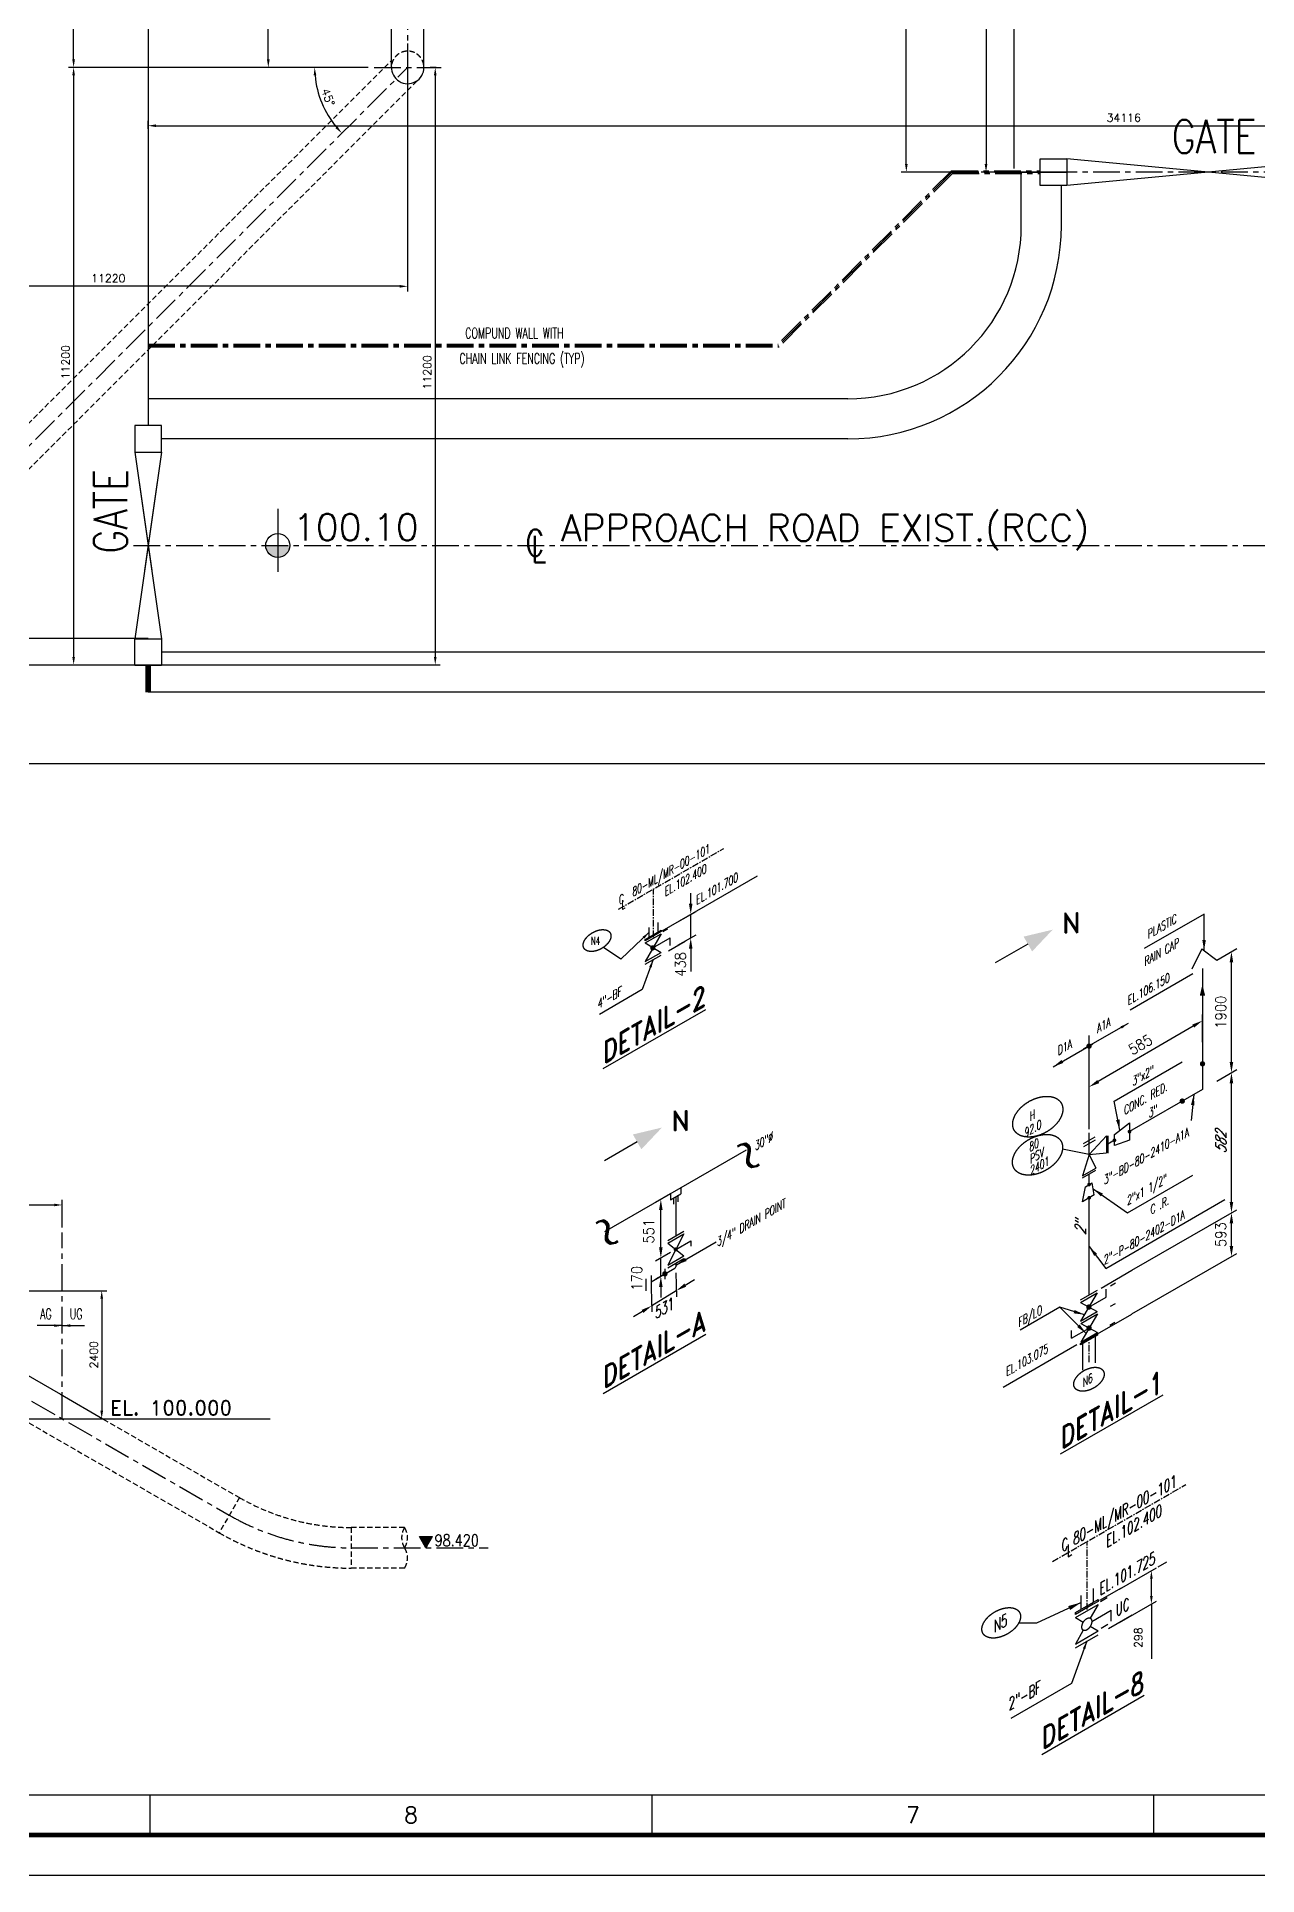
# Model space of a CAD drawing. Extents: x 278807 to 397707, y 326263 to 410363.
# Drawn here: x 318450 to 341324, y 326263 to 360727 of the extents above; entities that cross this region are included whole.
import ezdxf
from ezdxf.enums import TextEntityAlignment as Align

# ---------------------------------------------------------------- set-up
doc = ezdxf.new("R2010")
doc.units = 0
doc.header["$LTSCALE"] = 400
doc.header["$MEASUREMENT"] = 0
doc.linetypes.add('CENTER', pattern=[2, 1.25, -0.25, 0.25, -0.25])
doc.linetypes.add('HIDDEN', pattern=[0.375, 0.25, -0.125])
doc.layers.get('0').update_dxf_attribs({"linetype": 'CONTINUOUS'})
doc.layers.get('DEFPOINTS').update_dxf_attribs({"linetype": 'CONTINUOUS'})
for name, color, linetype in [('1', 7, 'CONTINUOUS'), ('CENTRE', 1, 'CENTER'), ('DIM', 1, 'CONTINUOUS'), ('DWG', 2, 'CONTINUOUS'), ('GRID', 8, 'CONTINUOUS'), ('PIPE124', 4, 'CONTINUOUS'), ('TEXT', 3, 'CONTINUOUS'), ('WORK', 7, 'CONTINUOUS')]:
    doc.layers.add(name, color=color, linetype=linetype)
doc.styles.add('30', font='romans.shx', dxfattribs={"oblique": 30})
doc.styles.add('ROMANC', font='romand.shx', dxfattribs={"height": 3})
doc.styles.add('ROMAND', font='romans.shx', dxfattribs={"width": 0.8, "height": 0.625})
doc.styles.add('ROMANS', font='romans.shx', dxfattribs={"width": 0.9})
doc.styles.add('ROMANS1', font='romans.shx', dxfattribs={"width": 0.8, "oblique": 30})
doc.styles.get("Standard").update_dxf_attribs({"font": 'romans.shx'})
doc.styles.add('STYLE', font='romand.shx', dxfattribs={"width": 0.8})
doc.linetypes.add('FENCELINE2', pattern='A,0.25,-0.1,[132,ltypeshp.shx,S=0.1,R=0,X=-0.1,Y=0],-0.1,1', length=1.45)
doc.dimstyles.new('pll', dxfattribs={"dimscale": 100, "dimtxt": 2, "dimasz": 2.5, "dimexe": 1, "dimexo": 1, "dimgap": 1, "dimtad": 1, "dimdec": 0, "dimtxsty": '30', "dimcen": 2.5, "dimclrd": 10, "dimclre": 10, "dimclrt": 3, "dimadec": 0, "dimazin": 0, "dimtfac": 1, "dimtdec": 0, "dimtmove": 0, "dimatfit": 0, "dimfxl": 0, "dimarcsym": 0})
doc.dimstyles.new('RKS', dxfattribs={"dimscale": 100, "dimtxt": 2, "dimasz": 2, "dimexe": 1, "dimexo": 1, "dimgap": 1, "dimtad": 1, "dimdec": 0, "dimzin": 0, "dimdsep": 46, "dimtxsty": 'ROMANS', "dimcen": 0.09, "dimclrd": 1, "dimclre": 1, "dimclrt": 3, "dimadec": 0, "dimazin": 0, "dimtfac": 1, "dimtdec": 0, "dimtmove": 2, "dimatfit": 3, "dimfxl": 0, "dimtolj": 1, "dimtzin": 0, "dimarcsym": 0})
doc.dimstyles.new('VIPIN', dxfattribs={"dimscale": 75, "dimtxt": 2, "dimasz": 2, "dimexe": 1.25, "dimexo": 1.25, "dimgap": 1, "dimtad": 1, "dimdec": 0, "dimtxsty": 'Standard', "dimcen": 0, "dimclrd": 1, "dimclre": 1, "dimclrt": 3, "dimadec": 0, "dimazin": 0, "dimtfac": 1, "dimtdec": 0, "dimtmove": 0, "dimatfit": 3, "dimfxl": 0, "dimtolj": 1, "dimarcsym": 0})

# ---------------------------------------------------------------- blocks, each defined once
blk = doc.blocks.new('*D21')
at = {"layer": 'DEFPOINTS', "color": 0}
for p in [(340298, 341764), (338172, 341040), (338172, 340521)]:
    blk.add_point(p, dxfattribs=at)
at = {"layer": 'DIM', "color": 1, "lineweight": -2}
for p, q in [((340298, 341880), (340298, 342398)), ((340126, 342182), (338345, 341141)), ((338172, 340637), (338172, 341156))]:
    blk.add_line(p, q, dxfattribs=at)
at = {"layer": 'DIM', "color": 1}
for points in [[(340109, 342211), (340142, 342153), (340298, 342283)], [(338328, 341170), (338362, 341112), (338172, 341040)]]:
    blk.add_solid(points, dxfattribs=at)
at = {"layer": 'DIM', "color": 3, "insert": (339134, 341834), "char_height": 200, "attachment_point": 5, "rotation": 30.3036, "style": 'ROMANS'}
blk.add_mtext('\\A1;585', dxfattribs=at)
blk = doc.blocks.new('*D22')
at = {"layer": 'DEFPOINTS', "color": 0}
for p in [(330367, 344078), (330706, 344274), (330367, 343637)]:
    blk.add_point(p, dxfattribs=at)
at = {"layer": 'DIM', "color": 1, "lineweight": -2}
for p, q in [((330706, 344474), (330706, 344674)), ((330467, 344136), (330806, 344332)), ((330706, 343833), (330706, 344274)), ((330467, 343695), (330806, 343891)), ((330706, 343633), (330706, 343433))]:
    blk.add_line(p, q, dxfattribs=at)
at = {"layer": 'DIM', "color": 1}
for points in [[(330673, 344474), (330739, 344474), (330706, 344274)], [(330673, 343633), (330739, 343633), (330706, 343833)]]:
    blk.add_solid(points, dxfattribs=at)
at = {"layer": 'DIM', "color": 3, "insert": (330514, 343337), "char_height": 200, "attachment_point": 5, "rotation": 90, "style": 'ROMANS'}
blk.add_mtext('\\A1;438', dxfattribs=at)
blk = doc.blocks.new('*D23')
at = {"layer": 'DEFPOINTS', "color": 0}
for p in [(340466, 343360), (340841, 343576), (340466, 341091)]:
    blk.add_point(p, dxfattribs=at)
at = {"layer": 'DIM', "color": 1, "lineweight": -2}
for p, q in [((340566, 343418), (340941, 343634)), ((340841, 341507), (340841, 343376)), ((340566, 341148), (340941, 341365))]:
    blk.add_line(p, q, dxfattribs=at)
at = {"layer": 'DIM', "color": 1}
for points in [[(340807, 343376), (340874, 343376), (340841, 343576)], [(340807, 341507), (340874, 341507), (340841, 341307)]]:
    blk.add_solid(points, dxfattribs=at)
at = {"layer": 'DIM', "color": 3, "insert": (340641, 342442), "char_height": 200, "attachment_point": 5, "rotation": 90, "style": 'ROMANS'}
blk.add_mtext('\\A1;1900', dxfattribs=at)
blk = doc.blocks.new('*D24')
at = {"layer": 'DEFPOINTS', "color": 0}
for p in [(340841, 338681), (338875, 337547), (338875, 336726)]:
    blk.add_point(p, dxfattribs=at)
at = {"layer": 'DIM', "color": 1, "lineweight": -2}
for p, q in [((338975, 337604), (340941, 338739)), ((340841, 338061), (340841, 338481)), ((338975, 336784), (340941, 337918))]:
    blk.add_line(p, q, dxfattribs=at)
at = {"layer": 'DIM', "color": 1}
for points in [[(340807, 338481), (340874, 338481), (340841, 338681)], [(340807, 338061), (340874, 338061), (340841, 337861)]]:
    blk.add_solid(points, dxfattribs=at)
at = {"layer": 'DIM', "color": 3, "insert": (340641, 338271), "char_height": 200, "attachment_point": 5, "rotation": 90, "style": 'ROMANS'}
blk.add_mtext('\\A1;593', dxfattribs=at)
blk = doc.blocks.new('*D28')
at = {"color": 1, "lineweight": -2}
for p, q in [((339441, 372191), (336147, 372191)), ((336241, 372041), (336241, 358341)), ((336672, 358191), (336147, 358191))]:
    blk.add_line(p, q, dxfattribs=at)
at = {"color": 1}
for points in [[(336216, 372041), (336266, 372041), (336241, 372191)], [(336216, 358341), (336266, 358341), (336241, 358191)]]:
    blk.add_solid(points, dxfattribs=at)
at = {"layer": 'DEFPOINTS', "color": 0}
for p in [(339535, 372191, 78114), (336241, 358191), (336765, 358191, 78114)]:
    blk.add_point(p, dxfattribs=at)
at = {"color": 3, "insert": (336091, 365191), "char_height": 150, "attachment_point": 5, "rotation": 90}
blk.add_mtext('\\A1;14000', dxfattribs=at)
blk = doc.blocks.new('*D30')
at = {"color": 1, "lineweight": -2}
for p, q in [((320536, 359004), (320536, 359154)), ((354652, 359004), (354652, 359154)), ((320686, 359060), (354502, 359060))]:
    blk.add_line(p, q, dxfattribs=at)
at = {"color": 1}
for points in [[(320686, 359085), (320686, 359035), (320536, 359060)], [(354502, 359085), (354502, 359035), (354652, 359060)]]:
    blk.add_solid(points, dxfattribs=at)
at = {"layer": 'DEFPOINTS', "color": 0}
for p in [(320536, 358910), (354652, 359060), (354652, 358910)]:
    blk.add_point(p, dxfattribs=at)
at = {"color": 3, "insert": (338822, 359210), "char_height": 150, "attachment_point": 5}
blk.add_mtext('\\A1;34116', dxfattribs=at)
blk = doc.blocks.new('*D53')
at = {"layer": 'DEFPOINTS', "color": 0}
for p in [(339340, 331972), (338646, 331571), (338646, 330947)]:
    blk.add_point(p, dxfattribs=at)
at = {"layer": 'DIM', "color": 1, "lineweight": -2}
for p, q in [((338740, 331625), (339434, 332026)), ((339340, 331498), (339340, 331822)), ((338740, 331002), (339434, 331402))]:
    blk.add_line(p, q, dxfattribs=at)
at = {"layer": 'DIM', "color": 1}
for points in [[(339315, 331822), (339365, 331822), (339340, 331972)], [(339315, 331498), (339365, 331498), (339340, 331348)]]:
    blk.add_solid(points, dxfattribs=at)
at = {"layer": 'DIM', "color": 3, "insert": (339095, 330716), "char_height": 150, "attachment_point": 5, "rotation": 90}
blk.add_mtext('\\A1;298', dxfattribs=at)
blk = doc.blocks.new('*D66')
at = {"layer": 'DEFPOINTS', "color": 0}
for p in [(302753, 337220), (313544, 337220), (315830, 336608), (317172, 336346), (320170, 334102)]:
    blk.add_point(p, dxfattribs=at)
at = {"layer": 'DIM', "color": 1, "lineweight": -2}
blk.add_line((314863, 337220), (317420, 337220), dxfattribs=at)
blk.add_arc((314769, 337220), 2557, 333.3616, 356.6384, dxfattribs=at)
at = {"layer": 'DIM', "color": 1}
for points in [[(317297, 337071), (317347, 337069), (317326, 337220)], [(317077, 336062), (317033, 336086), (316983, 335942)]]:
    blk.add_solid(points, dxfattribs=at)
at = {"layer": 'DIM', "color": 3, "insert": (317094, 336597), "char_height": 150, "attachment_point": 5, "rotation": 75}
blk.add_mtext('\\A1;30°', dxfattribs=at)
blk = doc.blocks.new('*D85')
at = {"layer": 'DEFPOINTS', "color": 0}
for p in [(318926, 338828), (310794, 338501), (318926, 338312)]:
    blk.add_point(p, dxfattribs=at)
at = {"layer": 'WORK', "color": 1, "lineweight": -2}
for p, q in [((310794, 338594), (310794, 338921)), ((310944, 338828), (318776, 338828)), ((318926, 338405), (318926, 338921))]:
    blk.add_line(p, q, dxfattribs=at)
at = {"layer": 'WORK', "color": 1}
for points in [[(310944, 338853), (310944, 338803), (310794, 338828)], [(318776, 338853), (318776, 338803), (318926, 338828)]]:
    blk.add_solid(points, dxfattribs=at)
at = {"layer": 'WORK', "color": 3, "insert": (314860, 338978), "char_height": 150, "attachment_point": 5}
blk.add_mtext('\\A1;8132', dxfattribs=at)
blk = doc.blocks.new('*D88')
at = {"layer": 'DEFPOINTS', "color": 0}
for p in [(325401, 363757), (325401, 361698), (298587, 348053)]:
    blk.add_point(p, dxfattribs=at)
at = {"layer": 'WORK', "color": 1, "lineweight": -2}
for p, q in [((325401, 363664), (325401, 361604)), ((298587, 348147), (298587, 361792)), ((298737, 361698), (325251, 361698))]:
    blk.add_line(p, q, dxfattribs=at)
at = {"layer": 'WORK', "color": 1}
for points in [[(298737, 361723), (298737, 361673), (298587, 361698)], [(325251, 361723), (325251, 361673), (325401, 361698)]]:
    blk.add_solid(points, dxfattribs=at)
at = {"layer": 'WORK', "color": 3, "insert": (311994, 361848), "char_height": 150, "attachment_point": 5}
blk.add_mtext('\\A1;26814', dxfattribs=at)
blk = doc.blocks.new('*D176')
at = {"layer": 'DEFPOINTS', "color": 0}
for p in [(319140, 361891), (324836, 361891), (324757, 360153)]:
    blk.add_point(p, dxfattribs=at)
at = {"layer": 'WORK', "color": 1, "lineweight": -2}
for p, q in [((324742, 361891), (319046, 361891)), ((319140, 360303), (319140, 361741)), ((324663, 360153), (319046, 360153))]:
    blk.add_line(p, q, dxfattribs=at)
at = {"layer": 'WORK', "color": 1}
for points in [[(319115, 361741), (319165, 361741), (319140, 361891)], [(319115, 360303), (319165, 360303), (319140, 360153)]]:
    blk.add_solid(points, dxfattribs=at)
at = {"layer": 'WORK', "color": 3, "insert": (318919, 361320), "char_height": 150, "attachment_point": 5, "rotation": 90}
blk.add_mtext('\\A1;1738', dxfattribs=at)
blk = doc.blocks.new('*D177')
at = {"layer": 'DEFPOINTS', "color": 0}
for p in [(324647, 360153), (325401, 360153), (325906, 360153), (323891, 359281), (319138, 353890)]:
    blk.add_point(p, dxfattribs=at)
at = {"layer": 'WORK', "color": 1, "lineweight": -2}
blk.add_line((324553, 360153), (323564, 360153), dxfattribs=at)
blk.add_arc((325401, 360153), 1743, 184.931, 220.069, dxfattribs=at)
at = {"layer": 'WORK', "color": 1}
for points in [[(323639, 360002), (323689, 360004), (323657, 360153)], [(324085, 359047), (324048, 359014), (324168, 358920)]]:
    blk.add_solid(points, dxfattribs=at)
at = {"layer": 'WORK', "color": 3, "insert": (323909, 359594), "char_height": 150, "attachment_point": 5, "rotation": 290.5278}
blk.add_mtext('\\A1;45°', dxfattribs=at)
blk = doc.blocks.new('*D182')
at = {"layer": 'DEFPOINTS', "color": 0}
for p in [(319555, 360153), (313822, 348953), (319140, 348953)]:
    blk.add_point(p, dxfattribs=at)
at = {"layer": 'WORK', "color": 1, "lineweight": -2}
for p, q in [((319461, 360153), (319046, 360153)), ((319140, 360003), (319140, 349103)), ((313916, 348953), (319233, 348953))]:
    blk.add_line(p, q, dxfattribs=at)
at = {"layer": 'WORK', "color": 1}
for points in [[(319115, 360003), (319165, 360003), (319140, 360153)], [(319115, 349103), (319165, 349103), (319140, 348953)]]:
    blk.add_solid(points, dxfattribs=at)
at = {"layer": 'WORK', "color": 3, "insert": (318990, 354626), "char_height": 150, "attachment_point": 5, "rotation": 90}
blk.add_mtext('\\A1;11200', dxfattribs=at)
blk = doc.blocks.new('*D185')
at = {"layer": 'DEFPOINTS', "color": 0}
for p in [(334747, 395491), (335662, 395491), (336200, 358191, -78114)]:
    blk.add_point(p, dxfattribs=at)
at = {"layer": 'WORK', "color": 1, "lineweight": -2}
for p, q in [((335568, 395491), (334653, 395491)), ((334747, 358341), (334747, 395341)), ((336106, 358191), (334653, 358191))]:
    blk.add_line(p, q, dxfattribs=at)
at = {"layer": 'WORK', "color": 1}
for points in [[(334722, 395341), (334772, 395341), (334747, 395491)], [(334722, 358341), (334772, 358341), (334747, 358191)]]:
    blk.add_solid(points, dxfattribs=at)
at = {"layer": 'WORK', "color": 3, "insert": (334597, 376841), "char_height": 150, "attachment_point": 5, "rotation": 90}
blk.add_mtext('\\A1;37300', dxfattribs=at)
blk = doc.blocks.new('*D195')
at = {"layer": 'DEFPOINTS', "color": 0}
for p in [(314769, 337220), (318926, 334820), (319667, 334820)]:
    blk.add_point(p, dxfattribs=at)
at = {"layer": 'WORK', "color": 1, "lineweight": -2}
for p, q in [((314863, 337220), (319761, 337220)), ((319667, 337070), (319667, 334970)), ((319020, 334820), (319761, 334820))]:
    blk.add_line(p, q, dxfattribs=at)
at = {"layer": 'WORK', "color": 1}
for points in [[(319642, 337070), (319692, 337070), (319667, 337220)], [(319642, 334970), (319692, 334970), (319667, 334820)]]:
    blk.add_solid(points, dxfattribs=at)
at = {"layer": 'WORK', "color": 3, "insert": (319517, 336020), "char_height": 150, "attachment_point": 5, "rotation": 90}
blk.add_mtext('\\A1;2400', dxfattribs=at)
blk = doc.blocks.new('*D204')
at = {"layer": 'DEFPOINTS', "color": 0}
for p in [(322789, 365591), (324597, 365591), (324552, 360153)]:
    blk.add_point(p, dxfattribs=at)
at = {"layer": 'WORK', "color": 1, "lineweight": -2}
for p, q in [((324504, 365591), (322695, 365591)), ((322789, 360303), (322789, 365441)), ((324459, 360153), (322695, 360153))]:
    blk.add_line(p, q, dxfattribs=at)
at = {"layer": 'WORK', "color": 1}
for points in [[(322764, 365441), (322814, 365441), (322789, 365591)], [(322764, 360303), (322814, 360303), (322789, 360153)]]:
    blk.add_solid(points, dxfattribs=at)
at = {"layer": 'WORK', "color": 3, "insert": (322639, 362872), "char_height": 150, "attachment_point": 5, "rotation": 90}
blk.add_mtext('\\A1;5438', dxfattribs=at)
blk = doc.blocks.new('*D205')
at = {"layer": 'DEFPOINTS', "color": 0}
for p in [(326030, 360153), (318491, 348953), (325918, 348953)]:
    blk.add_point(p, dxfattribs=at)
at = {"layer": 'WORK', "color": 1, "lineweight": -2}
for p, q in [((325936, 360153), (325825, 360153)), ((325918, 360003), (325918, 349103)), ((318585, 348953), (326012, 348953))]:
    blk.add_line(p, q, dxfattribs=at)
at = {"layer": 'WORK', "color": 1}
for points in [[(325893, 360003), (325943, 360003), (325918, 360153)], [(325893, 349103), (325943, 349103), (325918, 348953)]]:
    blk.add_solid(points, dxfattribs=at)
at = {"layer": 'WORK', "color": 3, "insert": (325768, 354437), "char_height": 150, "attachment_point": 5, "rotation": 90}
blk.add_mtext('\\A1;11200', dxfattribs=at)
blk = doc.blocks.new('*D206')
at = {"layer": 'DEFPOINTS', "color": 0}
for p in [(325400, 360693), (314180, 356049), (314180, 349022)]:
    blk.add_point(p, dxfattribs=at)
at = {"layer": 'WORK', "color": 1, "lineweight": -2}
for p, q in [((325400, 360599), (325400, 355955)), ((314180, 349116), (314180, 356143)), ((325250, 356049), (314330, 356049))]:
    blk.add_line(p, q, dxfattribs=at)
at = {"layer": 'WORK', "color": 1}
for points in [[(314330, 356074), (314330, 356024), (314180, 356049)], [(325250, 356074), (325250, 356024), (325400, 356049)]]:
    blk.add_solid(points, dxfattribs=at)
at = {"layer": 'WORK', "color": 3, "insert": (319790, 356199), "char_height": 150, "attachment_point": 5}
blk.add_mtext('\\A1;11220', dxfattribs=at)
blk = doc.blocks.new('*D224')
at = {"layer": 'DEFPOINTS', "color": 0}
for p in [(330146, 338935), (330425, 339096), (330425, 337994)]:
    blk.add_point(p, dxfattribs=at)
at = {"layer": 'TEXT', "color": 1, "lineweight": -2}
for p, q in [((330325, 339038), (330046, 338877)), ((330146, 338033), (330146, 338735)), ((330325, 337936), (330046, 337775))]:
    blk.add_line(p, q, dxfattribs=at)
at = {"layer": 'TEXT', "color": 1}
for points in [[(330113, 338735), (330179, 338735), (330146, 338935)], [(330113, 338033), (330179, 338033), (330146, 337833)]]:
    blk.add_solid(points, dxfattribs=at)
at = {"layer": 'TEXT', "color": 3, "insert": (329918, 338335), "char_height": 200, "attachment_point": 5, "rotation": 90, "style": 'ROMANS'}
blk.add_mtext('\\A1;551', dxfattribs=at)
blk = doc.blocks.new('*D225')
at = {"layer": 'DEFPOINTS', "color": 0}
for p in [(330146, 337833), (330425, 337994), (330425, 337654)]:
    blk.add_point(p, dxfattribs=at)
at = {"layer": 'TEXT', "color": 1, "lineweight": -2}
for p, q in [((330146, 338033), (330146, 338233)), ((330325, 337936), (330046, 337775)), ((330146, 337493), (330146, 337833)), ((330325, 337596), (330046, 337435)), ((330146, 337293), (330146, 337093))]:
    blk.add_line(p, q, dxfattribs=at)
at = {"layer": 'TEXT', "color": 1}
for points in [[(330113, 338033), (330179, 338033), (330146, 337833)], [(330113, 337293), (330179, 337293), (330146, 337493)]]:
    blk.add_solid(points, dxfattribs=at)
at = {"layer": 'TEXT', "color": 3, "insert": (329695, 337453), "char_height": 200, "attachment_point": 5, "rotation": 90, "style": 'ROMANS'}
blk.add_mtext('\\A1;170', dxfattribs=at)

msp = doc.modelspace()

# ---------------------------------------------------------------- hatches: boundary and pattern name
msp.add_hatch(color=255).paths.add_polyline_path([(322741.024, 351190.694, 1), (323191.024, 351190.694)])
msp.add_hatch(color=255).paths.add_polyline_path([(322741.024, 351190.694, 1), (323191.024, 351190.694)])
h = msp.add_hatch()
h.set_pattern_fill('ANSI31', color=256, scale=100.8, angle=360, style=0)
h.set_pattern_definition([(45, (276440.957, 311443.633), (-8.9095454, 8.9095454), [])])
h.paths.add_polyline_path([(325865.328, 332610.101), (325622.841, 332610.101), (325744.084, 332400.101)])

# ---------------------------------------------------------------- linework, layer by layer
at = {"linetype": 'FENCELINE2', "ltscale": 2}
for p, q in [((320536.309, 402860.694), (320536.309, 353440.694)), ((320536.309, 349445.694), (296275.286, 349445.694)), ((351902.309, 347099.41), (286094.3, 347099.41))]:
    msp.add_line(p, q, dxfattribs=at)
at = {"color": 255}
for p, q in [((343046.772, 357940.694), (337757.846, 358440.694)), ((343046.772, 358440.694), (337757.846, 357940.694)), ((320286.309, 352940.694), (320603.092, 350723.213)), ((320786.309, 352940.694), (320286.309, 349440.694)), ((320286.309, 352940.694), (320786.309, 349440.694)), ((320786.309, 352940.694), (320469.526, 350723.213))]:
    msp.add_line(p, q, dxfattribs=at)
at = {"color": 1, "linetype": 'HIDDEN', "ltscale": 700}
for p, q in [((330169.85, 343964.329), (331959.744, 344997.724)), ((336560.894, 335414.159), (337944.784, 336213.148)), ((313877.003, 334820.101), (322826.884, 334820.101))]:
    msp.add_line(p, q, dxfattribs=at)
at = {"linetype": 'HIDDEN', "ltscale": 700}
for p, q in [((329851.715, 343805.668), (330153.078, 343979.66)), ((329928.215, 343849.835), (329928.215, 344031.901)), ((330086.584, 344123.335), (330086.584, 343941.27)), ((330153.078, 343979.66), (330153.078, 343954.66)), ((329850.838, 343739.248), (330152.175, 343913.225)), ((329850.838, 343739.248), (330152.175, 343563.225)), ((330152.175, 343913.225), (329851.107, 343389.404)), ((330086.584, 343916.27), (329851.715, 343780.668)), ((329851.715, 343780.668), (329851.715, 343805.668)), ((329995.589, 343647.82), (330322.532, 343836.581)), ((330153.078, 343954.66), (330086.584, 343916.27)), ((330322.532, 343690.206), (330322.532, 343836.581)), ((329851.107, 343389.404), (330152.175, 343563.225)), ((329851.715, 343339.754), (330152.175, 343513.225)), ((330274.668, 338163.318), (330574.498, 338336.425)), ((330274.668, 338113.318), (330574.498, 338286.425)), ((330574.498, 338286.425), (330274.668, 337700.818)), ((330274.668, 338113.318), (330574.498, 337873.925)), ((330424.583, 337993.621), (330705.885, 338156.031)), ((330705.885, 338156.031), (330705.885, 338054.167)), ((330274.668, 337700.818), (330574.498, 337873.925)), ((330274.668, 337650.818), (330574.498, 337823.925)), ((338013.652, 336227.909), (338328.72, 336409.814)), ((338328.72, 336384.814), (338013.652, 336202.909)), ((338015.548, 336254.239), (338328.72, 336435.049)), ((338328.72, 336409.814), (338328.72, 336384.814)), ((338013.652, 336202.909), (338013.652, 336227.909)), ((338056.118, 335731.494), (338056.118, 336227.427)), ((338286.254, 336360.296), (338286.254, 335866.407)), ((338249.972, 331634.88), (338249.972, 331377.477)), ((337916.676, 331091.86), (338342.704, 331337.828)), ((337917.916, 331185.764), (338343.982, 331431.754)), ((338249.972, 331342.133), (337917.916, 331150.419)), ((338026.071, 331248.208), (338026.071, 331505.611)), ((338342.704, 331337.828), (338195.045, 331080.919)), ((338222.31, 331020.904), (338583.554, 331229.468)), ((338343.982, 331396.409), (338249.972, 331342.133)), ((338343.982, 331431.754), (338343.982, 331396.409)), ((338583.554, 331022.525), (338583.554, 331229.468)), ((337916.676, 331091.86), (338064.454, 331005.537)), ((337917.916, 331150.419), (337917.916, 331185.764)), ((338194.979, 330929.292), (338342.704, 330843)), ((338064.58, 330853.924), (337917.057, 330597.253)), ((337917.057, 330597.253), (338342.704, 330843)), ((337917.916, 330527.059), (338342.704, 330772.31))]:
    msp.add_line(p, q, dxfattribs=at)
at = {"color": 1, "linetype": 'CENTER', "ltscale": 0.25}
for p, q in [((337487.087, 332141.388), (339987.302, 333584.888)), ((338138.022, 331242.153), (338138.022, 332517.206))]:
    msp.add_line(p, q, dxfattribs=at)
for p, q in [((325622.841, 332610.101), (325865.328, 332610.101)), ((325744.084, 332400.101), (325622.841, 332610.101)), ((325744.084, 332400.101), (325865.328, 332610.101))]:
    msp.add_line(p, q)
at = {"color": 7}
for p, q in [((292060.379, 327767.637), (380985.639, 327767.637)), ((320572.032, 327015.105), (320572.032, 327767.637)), ((329978.677, 327767.637), (329978.677, 327015.105)), ((339385.323, 327015.105), (339385.323, 327767.637))]:
    msp.add_line(p, q, dxfattribs=at)
at = {"color": 7, "const_width": 90.304}
msp.add_lwpolyline([(281816.652, 409419.558), (281816.652, 327015.105), (396953.994, 327015.105)], dxfattribs=at)
at = {"const_width": 30}
for points in [[(336765.316, 358253.528), (336765.316, 374067.387)], [(337757.846, 358190.694), (336779.273, 358190.694)]]:
    msp.add_lwpolyline(points, dxfattribs=at)
at = {"color": 255}
for points in [[(337257.846, 358440.694), (337757.846, 358440.694), (337757.846, 357940.694), (337257.846, 357940.694)], [(337257.846, 358440.694), (337757.846, 358440.694), (337757.846, 357940.694), (337257.846, 357940.694)], [(320286.309, 353440.694), (320286.309, 352940.694), (320786.309, 352940.694), (320786.309, 353440.694)], [(320286.309, 353440.694), (320286.309, 352940.694), (320786.309, 352940.694), (320786.309, 353440.694)], [(320286.309, 348940.694), (320286.309, 349440.694), (320786.309, 349440.694), (320786.309, 348940.694)]]:
    msp.add_lwpolyline(points, close=True, dxfattribs=at)
at = {"color": 255, "const_width": 110}
msp.add_lwpolyline([(320536.309, 348940.694), (320536.309, 348440.694)], dxfattribs=at)
at = {"linetype": 'HIDDEN', "ltscale": 700}
for points, const_width in [([(329970.589, 343647.82, 1), (330020.589, 343647.82, 1)], 50), ([(330405.833, 337993.621, 1), (330443.333, 337993.621, 1)], 37.5), ([(338147.134, 336519.644, 1), (338197.134, 336519.644, 1)], 50)]:
    msp.add_lwpolyline(points, format="xyb", close=True, dxfattribs=dict(at, const_width=const_width))
at = {"color": 255}
msp.add_circle((322966.024, 351190.694), 225, dxfattribs=at)
msp.add_circle((322966.024, 351190.694), 225, dxfattribs=at)
for radius in [3250, 4000]:
    msp.add_arc((333652.309, 357190.694), radius, 270, 0, dxfattribs=at)
at = {"color": 1, "linetype": 'HIDDEN', "ltscale": 700}
msp.add_ellipse((336525.631, 330993.741), major_axis=(342.331, 197.645), ratio=0.602410253, dxfattribs=at)
at = {"linetype": 'HIDDEN', "ltscale": 700}
msp.add_ellipse((338129.743, 330967.461), major_axis=(-65.454, -113.37), ratio=0.577350269, dxfattribs=at)
at = {"layer": '1', "color": 4}
for p, q in [((340298.215, 343263.299), (340298.215, 340993.614)), ((340298.215, 340993.662), (338932.209, 340204.998)), ((338647.938, 340040.302), (338522.75, 339968.025)), ((338173.083, 339211.316), (338173.083, 339408.791)), ((338173.083, 337140.792), (338173.083, 338960.724))]:
    msp.add_line(p, q, dxfattribs=at)
for points in [[(337025.096, 343719.734), (336411.141, 343365.267)], [(329701.6, 340010.611), (329087.645, 339656.144)]]:
    msp.add_lwpolyline(points, dxfattribs=at)
at = {"layer": '1', "linetype": 'HIDDEN', "ltscale": 700}
for centre, major_axis, ratio in [((328950.692, 343784.185), (245.98, 142.016), 0.602410253), ((337210.402, 340482.448), (440.266, 254.188), 0.646971931), ((337206.14, 339768.364), (440.266, 254.188), 0.646971931), ((338169.733, 335560.372), (269.04, 155.33), 0.602410253)]:
    msp.add_ellipse(centre, major_axis=major_axis, ratio=ratio, dxfattribs=at)
at = {"layer": '1', "color": 4}
for points in [[(336945.096, 343858.298), (337490.557, 343988.468), (337105.096, 343581.17)], [(329621.6, 340149.175), (330167.06, 340279.345), (329781.6, 339872.047)]]:
    msp.add_solid(points, dxfattribs=at)
at = {"layer": 'CENTRE'}
for p, q in [((325400.816, 399757.694), (325400.816, 360042.283)), ((314468.638, 349220.516), (325400.816, 360152.694)), ((324770.598, 360152.694), (326030.033, 360152.694)), ((335592.582, 358215.694), (332342.582, 354965.694)), ((335602.937, 358190.694), (332352.937, 354940.694)), ((335613.292, 358165.694), (332363.292, 354915.694)), ((335592.582, 358215.694), (337257.846, 358215.694)), ((335602.937, 358190.694), (337257.846, 358190.694)), ((335613.292, 358165.694), (337257.846, 358165.694)), ((343546.772, 358190.694), (337134.73, 358190.694)), ((320536.309, 354965.694), (332342.582, 354965.694)), ((320536.309, 354940.694), (332352.937, 354940.694)), ((320536.309, 354915.694), (332363.292, 354915.694)), ((318925.988, 334820.101), (318925.988, 338311.555)), ((316967.481, 335950.845), (322056.615, 333012.632)), ((324342.615, 332400.101), (326907.595, 332400.101))]:
    msp.add_line(p, q, dxfattribs=at)
at = {"layer": 'CENTRE', "linetype": 'CENTER', "ltscale": 0.25}
for p, q in [((329353.754, 344370.037), (331328.173, 345509.969)), ((330007.399, 343845.553), (330007.399, 344747.419)), ((338171.186, 335878.537), (338171.186, 336269.906))]:
    msp.add_line(p, q, dxfattribs=at)
at = {"layer": 'CENTRE'}
msp.add_arc((324342.615, 336972.101), 4572, 240, 270, dxfattribs=at)
at = {"layer": 'DIM'}
for p, q in [((330270.571, 343999.602), (330181.902, 343948.409)), ((340840.572, 338881.44), (340840.572, 341106.792)), ((339465.24, 332043.746), (339632.248, 332140.168)), ((338773.45, 331644.341), (338368.717, 331410.668)), ((338510.092, 331459.947), (338384.733, 331387.571)), ((338525.172, 330961.915), (338399.813, 330889.539)), ((338537.996, 330885.062), (338982.58, 331141.743))]:
    msp.add_line(p, q, dxfattribs=at)
at = {"layer": 'DIM', "color": 3}
msp.add_line((330290.308, 343592.976), (330604.77, 343774.531), dxfattribs=at)
at = {"layer": 'DIM', "color": 1}
for p, q in [((330706, 343532.976), (330706, 343206.677)), ((330427.082, 337554.566), (330436.802, 337104.205)), ((330604.758, 337324.623), (330775.213, 337429.242)), ((329967.223, 337272.322), (329976.942, 336821.962)), ((330434.302, 337220.005), (329974.443, 336937.761)), ((329803.988, 336833.143), (329633.533, 336728.524)), ((339340.24, 331348.238), (339340.24, 330321.402))]:
    msp.add_line(p, q, dxfattribs=at)
for points in [[(340807.238, 341106.792), (340873.905, 341106.792), (340840.572, 341306.792)], [(340807.238, 338881.44), (340873.905, 338881.44), (340840.572, 338681.44)], [(330587.321, 337353.032), (330622.194, 337296.214), (330434.302, 337220.005)], [(329786.551, 336861.552), (329821.424, 336804.734), (329974.443, 336937.761)]]:
    msp.add_solid(points, dxfattribs=at)
at = {"layer": 'DWG', "color": 6, "linetype": 'HIDDEN'}
for radius in [4191, 4953]:
    msp.add_arc((324342.615, 336972.101), radius, 240, 270, dxfattribs=at)
at = {"layer": 'GRID', "color": 0}
for p, q in [((333652.309, 353940.694), (320536.309, 353940.694)), ((333652.309, 353190.694), (320786.309, 353190.694)), ((352652.309, 349190.694), (320786.309, 349190.694)), ((351902.309, 348440.694), (320536.309, 348440.694))]:
    msp.add_line(p, q, dxfattribs=at)
at = {"layer": 'GRID', "color": 0, "linetype": 'CENTER'}
msp.add_line((320261.359, 351190.694), (354652.309, 351190.694), dxfattribs=at)
at = {"layer": 'PIPE124'}
for p, q in [((325095.816, 360152.694), (325095.816, 361066.694)), ((325705.816, 360109.694), (325705.816, 361066.694))]:
    msp.add_line(p, q, dxfattribs=at)
at = {"layer": 'PIPE124', "linetype": 'HIDDEN'}
for p, q in [((314252.97, 349436.183), (325096.317, 360279.53)), ((314684.305, 349004.848), (325616.484, 359937.027))]:
    msp.add_line(p, q, dxfattribs=at)
at = {"layer": 'PIPE124', "color": 4}
for p, q in [((329094.781, 338327.86), (331754.385, 339863.383)), ((330517.738, 339149.405), (330517.738, 339033.935)), ((330324.583, 339037.886), (330324.583, 338922.416)), ((330324.583, 338922.416), (330517.738, 339033.935)), ((330384.886, 338957.232), (330384.886, 338841.762)), ((330424.583, 338980.151), (330424.583, 338249.871)), ((330464.279, 339003.07), (330464.279, 338887.6)), ((329864.723, 337445.856), (329864.723, 337214.916)), ((329964.723, 337388.121), (330410.083, 337645.25)), ((329964.723, 337503.591), (329964.723, 337272.651)), ((330217.95, 337627.784), (330217.95, 337439.649)), ((330424.583, 337737.371), (330424.583, 337670.365)), ((316020.503, 336937.524), (318894.95, 335277.961)), ((318894.95, 335277.961), (319687.988, 334820.101))]:
    msp.add_line(p, q, dxfattribs=at)
at = {"layer": 'PIPE124', "color": 4, "linetype": 'HIDDEN'}
for p, q in [((318170.854, 334816.137), (321866.115, 332682.677)), ((319696.914, 334814.948), (322247.115, 333342.588)), ((322247.115, 333342.588), (321866.115, 332682.677)), ((324342.615, 332781.101), (324342.615, 332019.101)), ((325342.637, 332781.101), (324342.615, 332781.101)), ((325342.637, 332019.101), (324342.615, 332019.101))]:
    msp.add_line(p, q, dxfattribs=at)
at = {"layer": 'PIPE124', "const_width": 50}
msp.add_lwpolyline([(330196.553, 337536.402, 1), (330246.553, 337536.402, 1)], format="xyb", close=True, dxfattribs=at)
at = {"layer": 'PIPE124'}
msp.add_arc((325400.816, 360152.694), 305, 178.0620924, 0, dxfattribs=at)
at = {"layer": 'PIPE124', "linetype": 'HIDDEN'}
msp.add_arc((325400.816, 360152.694), 305, 8.7329075, 171.5230893, dxfattribs=at)
at = {"layer": 'PIPE124', "color": 4}
msp.add_arc((330395.583, 337670.365), 29, 300, 360, dxfattribs=at)
at = {"layer": 'PIPE124', "color": 4, "linetype": 'HIDDEN'}
for centre, start, end in [((325646.42, 332590.601), 147.9085096, 212.0914904), ((325038.854, 332590.601), 327.9085096, 32.0914904), ((325038.854, 332209.601), 327.9085096, 32.0914904)]:
    msp.add_arc(centre, 358.573, start, end, dxfattribs=at)
at = {"layer": 'TEXT', "color": 7, "linetype": 'HIDDEN', "ltscale": 700}
for p, q in [((340284.728, 343628.548), (340099.437, 343245.425)), ((340284.728, 343628.548), (340566.968, 343418.464)), ((340115.007, 343157.572), (338939.939, 342479.146)), ((338173.083, 339774.997), (338173.083, 340180.529)), ((338647.938, 340150.259), (338932.209, 340369.144)), ((338932.209, 340369.144), (338932.209, 340040.853)), ((338173.083, 339774.997), (337674.083, 339873.147)), ((338070.539, 339982.468), (338284.389, 340105.934)), ((338076.649, 339925.065), (338290.499, 340048.532)), ((338173.083, 339774.997), (338500.451, 340124.834)), ((338500.451, 340124.834), (338500.451, 339803.172)), ((338522.75, 340123.506), (338522.75, 339801.845)), ((338647.938, 339940.713), (338647.938, 340150.259)), ((338932.209, 340040.853), (338647.938, 339940.713)), ((338173.083, 339774.997), (338047.814, 339375.587)), ((338047.814, 339375.587), (338298.351, 339520.235)), ((338047.814, 339336.467), (338298.351, 339481.115)), ((338173.083, 339774.997), (338500.451, 339803.172)), ((338173.083, 339774.997), (338298.351, 339520.235)), ((338046.805, 338887.817), (338102.816, 339170.747)), ((338102.816, 339170.747), (338230.637, 339244.545)), ((338267.976, 339015.511), (338230.637, 339244.545)), ((338267.976, 339015.511), (338046.805, 338887.817)), ((338010.587, 337046.975), (338328.72, 337230.65)), ((338324.619, 337178.282), (338011.447, 336647.472)), ((338011.447, 336997.472), (338324.619, 337178.282)), ((338168.033, 336912.877), (338494.975, 337101.637)), ((338494.975, 337101.637), (338494.975, 337248.012)), ((338571.606, 337310.827), (338665.376, 337364.966)), ((338011.447, 336997.472), (338324.619, 336828.282)), ((338011.447, 336647.472), (338324.619, 336828.282)), ((338015.548, 336604.239), (338328.72, 336785.049)), ((338328.72, 336785.049), (338015.548, 336254.239)), ((338571.606, 336928.215), (338665.376, 336982.353)), ((337845.191, 336330.884), (338172.134, 336519.644)), ((337845.191, 336330.884), (337845.191, 336477.258)), ((338015.548, 336604.239), (338328.72, 336435.049)), ((338562.992, 336574.485), (338656.762, 336628.623))]:
    msp.add_line(p, q, dxfattribs=at)
at = {"layer": 'TEXT', "color": 1}
for p, q in [((338172.094, 340247.712), (338172.094, 342001.726)), ((338395.892, 337270.003), (338975.188, 337604.46)), ((338328.72, 336409.814), (338975.188, 336783.625))]:
    msp.add_line(p, q, dxfattribs=at)
at = {"layer": 'TEXT', "color": 7, "linetype": 'HIDDEN', "ltscale": 700}
for points, const_width in [([(338147.094, 341805.319, 1), (338197.094, 341805.319, 1)], 50), ([(340273.215, 341473.489, 1), (340323.215, 341473.489, 1)], 50), ([(339893.39, 340774.371, 1), (339943.39, 340774.371, 1)], 50), ([(338912.352, 340202.907, 1), (338947.352, 340202.907, 1)], 35), ([(338630.438, 340040.302, 1), (338665.438, 340040.302, 1)], 35), ([(338143.033, 336912.877, 1), (338193.033, 336912.877, 1)], 50)]:
    msp.add_lwpolyline(points, format="xyb", close=True, dxfattribs=dict(at, const_width=const_width))
at = {"layer": 'TEXT', "linetype": 'HIDDEN', "ltscale": 700, "const_width": 35}
for points in [[(338153.912, 339209.62, 1), (338188.912, 339209.62, 1)], [(338155.583, 338960.724, 1), (338190.583, 338960.724, 1)]]:
    msp.add_lwpolyline(points, format="xyb", close=True, dxfattribs=at)
at = {"layer": 'TEXT', "linetype": 'HIDDEN', "ltscale": 700}
msp.add_solid([(340247.339, 342750.393), (340347.339, 342750.393), (340297.339, 342964.647)], dxfattribs=at)
at = {"layer": 'WORK'}
for p, q in [((336902.309, 357190.694), (336902.309, 358165.694)), ((337652.309, 357190.694), (337652.309, 357940.694)), ((322966.024, 351878.17), (322966.024, 350697.588))]:
    msp.add_line(p, q, dxfattribs=at)
msp.add_lwpolyline([(278806.525, 326262.574), (397706.525, 326262.574), (397706.525, 410362.574), (278806.525, 410362.574)], close=True, dxfattribs=at)

# ---------------------------------------------------------------- texts
at = {"color": 255, "style": 'ROMAND'}
for s, height, width, p in [('GATE', 625, 0.8, (339721.002, 358542.642)), ('C', 500, 0.77, (327612.687, 350988.874)), ('L', 500, 0.77, (327717.309, 350873.01))]:
    msp.add_text(s, height=height, dxfattribs=dict(at, width=width)).set_placement(p)
at = {"color": 255, "style": 'ROMAND', "width": 0.8}
msp.add_text('GATE', height=625, rotation=90, dxfattribs=at).set_placement((320141.839, 351035.673))
at = {"color": 255, "style": 'ROMAND'}
for s, p in [('100.10', (323251.542, 351283.118)), ('APPROACH ROAD EXIST.(RCC)', (328276.212, 351270.54))]:
    msp.add_text(s, height=500, dxfattribs=at).set_placement(p)
at = {"layer": 'DIM', "insert": (340640.572, 339994.116), "char_height": 200, "attachment_point": 5, "rotation": 90, "style": 'ROMANS1'}
msp.add_mtext('\\A1;582', dxfattribs=at)
at = {"layer": 'TEXT', "color": 3, "linetype": 'HIDDEN', "ltscale": 700, "style": 'ROMANS', "width": 0.65}
for s, p in [('COMPUND WALL WITH', (326479.31, 355071.28)), ('CHAIN LINK FENCING (TYP)', (326372.587, 354595.974))]:
    msp.add_text(s, height=200, dxfattribs=at).set_placement(p)
at = {"layer": 'TEXT', "style": 'ROMANS', "oblique": 30, "width": 0.8}
for s, height, p in [('80-ML/MR-00-101', 150, (329613.756, 344600.361, 78113.707)), (' EL.102.400', 150, (330149.669, 344567.99)), (' EL.101.700', 150, (330738.642, 344408.948)), ('C ', 150, (329361.537, 344446.835)), ('L', 150, (329409.248, 344358.309)), ('PLASTIC ', 150, (339275.797, 343811.19)), ('RAIN CAP', 150, (339212.946, 343298.982)), ('4"-BF', 150, (328966.867, 342503.902)), ('EL.106.150', 150, (338900.395, 342567.767)), ('A1A', 150, (338323.888, 342043.855)), ('D1A', 150, (337589.345, 341626.248)), ('3"x2"', 150, (338987.49, 341054.561)), ('CONC. RED.', 150, (338828.024, 340507.566)), ('H', 150, (337061.962, 340395.933)), ('3"', 150, (339294.15, 340455.536)), ('30"%%C', 150, (331912.869, 339842.508)), ('92.0', 150, (336966.712, 340087.103)), ('3"-BD-80-2410-A1A', 150, (338452.087, 339201.757)), ('80', 150, (337054.266, 339816.962)), ('PSV', 150, (337066.112, 339594.953)), ('2401', 150, (337070.115, 339378.024)), ('2"x1 1/2"', 150, (338887.792, 338818.166)), ('3/4" DRAIN POINT', 150, (331202.306, 338043.945)), ('C .R.', 150, (339325.192, 338642.499)), ('2"-P-80-2402-D1A', 150, (338452.087, 337701.699)), ('531', 200, (330038.641, 336682.533)), ('FB/LO', 150, (336848.641, 336534.497)), ('EL.103.075', 150, (336622.291, 335611.852)), ('N6', 150, (338053.772, 335406.579))]:
    msp.add_text(s, height=height, rotation=30, dxfattribs=at).set_placement(p)
at = {"layer": 'TEXT', "style": 'STYLE'}
for p in [(337661.75, 343930.915), (330338.254, 340221.792)]:
    msp.add_text('N', height=373.535, dxfattribs=at).set_placement(p)
at = {"layer": 'TEXT', "style": 'ROMANS', "width": 0.65}
msp.add_text('N4', height=150, dxfattribs=at).set_placement((328834.071, 343702.456))
at = {"layer": 'TEXT', "style": 'ROMANC', "oblique": 30}
for s, p in [('%%UDETAIL-2', (329065.737, 341464.315)), ('%%UDETAIL-A', (329065.737, 335376.849)), ('%%UDETAIL-1', (337639.562, 334240.052))]:
    msp.add_text(s, height=350, rotation=30, dxfattribs=at).set_placement(p)
at = {"layer": 'TEXT', "color": 3, "linetype": 'HIDDEN', "ltscale": 700}
for p in [(332192.508, 339608.392), (329543.43, 338169.801)]:
    msp.add_text('~', height=643.349, rotation=120, dxfattribs=at).set_placement(p)
at = {"layer": 'TEXT', "color": 3}
for s, height, style, width, p in [('AG', 200, 'ROMANS', 0.65, (318512.568, 336686.648)), ('UG', 200, 'ROMANS', 0.65, (319067.833, 336686.648)), ('98.420', 220, 'ROMANC', 0.8, (325905.524, 332430.747))]:
    msp.add_text(s, height=height, dxfattribs=dict(at, style=style, width=width)).set_placement(p)
at = {"layer": 'TEXT', "color": 3, "style": 'ROMANC'}
msp.add_text('EL. 100.000', height=275, dxfattribs=at).set_placement((319823.827, 334888.842))
at = {"layer": 'TEXT', "color": 3, "style": 'ROMANS', "oblique": 30, "width": 0.8}
for s, p in [(' C 80-ML/MR-00-101', (337561.73, 332257.925)), (' EL.102.400', (338398.809, 332345.332)), ('L', (337754.681, 332218.93)), (' EL.101.725', (338273.236, 331451.864)), ('UC', (338673.388, 331099.805)), ('N5', (336389.703, 330805.302)), ('2"-BF', (336666.925, 329345.336))]:
    msp.add_text(s, height=200, rotation=30, dxfattribs=at).set_placement(p)
at = {"layer": 'TEXT', "color": 3, "style": 'ROMANC', "oblique": 30}
msp.add_text('%%UDETAIL-8', height=350, rotation=30, dxfattribs=at).set_placement((337284.752, 328609.576))
at = {"layer": 'TEXT'}
for s, p in [('8', (325463.487, 327391.371)), ('7', (334870.133, 327391.371))]:
    msp.add_text(s, height=301.013, dxfattribs=at).set_placement(p, align=Align.MIDDLE)
at = {"layer": 'TEXT', "linetype": 'HIDDEN', "ltscale": 700, "insert": (338009.138, 338385.848), "char_height": 200, "attachment_point": 5, "rotation": 90, "style": 'ROMANS1'}
msp.add_mtext('2"', dxfattribs=at)

# ---------------------------------------------------------------- dimensions: what is measured, and where the dimension line sits
dim = msp.add_linear_dim(base=(336240.757, 358190.694, -78113.707), p1=(339534.809, 372190.694), p2=(336765.316, 358190.694), angle=90, dimstyle='VIPIN')
dim.commit()
dim.dimension.update_dxf_attribs({"geometry": '*D28', "text_midpoint": (336090.757, 365190.694, -78113.707)})
at = {"color": 255}
dim = msp.add_linear_dim(base=(354652.309, 359060.319), p1=(320536.309, 358910.319), p2=(354652.309, 358910.319), dimstyle='VIPIN', dxfattribs=at)
dim.commit()
dim.dimension.update_dxf_attribs({"geometry": '*D30', "text_midpoint": (338822.332, 359060.319), "dimtype": 160})
at = {"layer": 'DIM'}
dim = msp.add_linear_dim(base=(330706, 344273.875), p1=(330366.751, 343637.111), p2=(330366.751, 344078.009), angle=90, text='438', dimstyle='RKS', dxfattribs=at)
dim.commit()
dim.dimension.update_dxf_attribs({"geometry": '*D22', "text_midpoint": (330513.509, 343337.492), "dimtype": 161})
for p1, p2, distance, text, picture, middle in [((340466.135, 341090.611), (340466.135, 343360.296), -374.436, '1900', '*D23', (340640.572, 342441.635)), ((340298.215, 341764.064), (338172.094, 340521.482), -447.735, '585', '*D21', (339134.238, 341834.039)), ((338875.188, 336725.889), (338875.188, 337546.725), -1965.384, '593', '*D24', (340640.572, 338271.022))]:
    dim = msp.add_aligned_dim(p1=p1, p2=p2, distance=distance, text=text, dimstyle='RKS', dxfattribs=at)
    dim.commit()
    dim.dimension.update_dxf_attribs({"geometry": picture, "text_midpoint": middle})
dim = msp.add_angular_dim_2l(base=(317171.861, 336345.555), line1=((315830.003, 336607.569), (320170.412, 334101.632)), line2=((313544.003, 337220.101), (302752.52, 337220.101)), dimstyle='VIPIN', override={"dimtmove": 2}, dxfattribs=at)
dim.commit()
dim.dimension.update_dxf_attribs({"geometry": '*D66', "text_midpoint": (317094.051, 336597.123)})
dim = msp.add_linear_dim(base=(339340.24, 331971.578), p1=(338646.07, 330947.459), p2=(338646.07, 331570.799), angle=90, text='298', dimstyle='VIPIN', override={"dimtmove": 2}, dxfattribs=at)
dim.commit()
dim.dimension.update_dxf_attribs({"geometry": '*D53', "text_midpoint": (339094.772, 330716.034), "dimtype": 161})
at = {"layer": 'TEXT'}
for base, p1, p2, text, picture, middle in [((330146.026, 338934.797), (330424.583, 337993.621), (330424.583, 339095.621), '551', '*D224', (329917.815, 338335.428)), ((330146.026, 337832.797), (330424.583, 337653.621), (330424.583, 337993.621), '170', '*D225', (329695.115, 337453.034))]:
    dim = msp.add_linear_dim(base=base, p1=p1, p2=p2, angle=90, text=text, dimstyle='RKS', dxfattribs=at)
    dim.commit()
    dim.dimension.update_dxf_attribs({"geometry": picture, "text_midpoint": middle, "dimtype": 161, "text_rotation": 90})
at = {"layer": 'WORK'}
for base, p1, p2, picture, middle in [((334746.563, 395490.694), (336199.564, 358190.694, -78113.707), (335662.189, 395490.694), '*D185', (334596.563, 376840.694)), ((322789.233, 365590.694), (324552.37, 360152.694), (324597.28, 365590.694), '*D204', (322639.233, 362871.694)), ((319666.999, 334820.101), (314769.066, 337220.101), (318925.988, 334820.101), '*D195', (319516.999, 336020.101))]:
    dim = msp.add_linear_dim(base=base, p1=p1, p2=p2, angle=90, dimstyle='VIPIN', dxfattribs=at)
    dim.commit()
    dim.dimension.update_dxf_attribs({"geometry": picture, "text_midpoint": middle})
for base, p1, p2, picture, middle in [((325400.816, 361697.871), (298587.002, 348053.162), (325400.816, 363757.363), '*D88', (311993.909, 361847.871)), ((314179.985, 356049.164), (325400.315, 360693.182), (314179.985, 349022.299), '*D206', (319790.15, 356199.164)), ((318925.988, 338827.678), (310794.003, 338500.582), (318925.988, 338311.555), '*D85', (314859.995, 338977.678))]:
    dim = msp.add_linear_dim(base=base, p1=p1, p2=p2, dimstyle='VIPIN', dxfattribs=at)
    dim.commit()
    dim.dimension.update_dxf_attribs({"geometry": picture, "text_midpoint": middle})
for base, p1, p2, picture, middle in [((319139.639, 361890.694), (324756.842, 360152.694), (324835.815, 361890.694), '*D176', (318919.02, 361319.648)), ((319139.639, 348952.694), (319555.235, 360152.694), (313822.059, 348952.694), '*D182', (318989.639, 354626.309)), ((325918.339, 348952.694), (326030.033, 360152.694), (318490.753, 348952.694), '*D205', (325768.339, 354437.342))]:
    dim = msp.add_linear_dim(base=base, p1=p1, p2=p2, angle=90, dimstyle='VIPIN', override={"dimtmove": 2}, dxfattribs=at)
    dim.commit()
    dim.dimension.update_dxf_attribs({"geometry": picture, "text_midpoint": middle, "dimtype": 160})
dim = msp.add_angular_dim_2l(base=(323890.94, 359280.967), line1=((319137.832, 353889.71), (325400.816, 360152.694)), line2=((324646.62, 360152.694), (325906.056, 360152.694)), dimstyle='VIPIN', dxfattribs=at)
dim.commit()
dim.dimension.update_dxf_attribs({"geometry": '*D177', "text_midpoint": (323768.067, 359541.331), "dimtype": 162})

# ---------------------------------------------------------------- leaders
at = {"layer": 'DIM'}
for points, dimstyle, override in [([(340328.061, 343596.293), (340328.061, 344282.283), (339205.617, 343634.239)], 'RKS', {"dimgap": 1, "dimtad": 0, "dimtxsty": 'ROMANS'}), ([(329928.215, 343940.868), (329394.602, 343432.841), (329069.514, 343657.12)], 'VIPIN', {"dimgap": 1, "dimtad": 0}), ([(338903.886, 342230.158), (338064.585, 341745.587)], 'VIPIN', {"dimgap": 1, "dimtad": 0}), ([(338749.218, 340228.243), (338641.344, 340776.225), (339914.88, 341511.501)], 'RKS', {"dimgap": 1, "dimtad": 0, "dimtxsty": 'ROMANS'}), ([(338249.307, 339130.028), (338892.324, 338678.613), (340114.3, 339384.121)], 'RKS', {"dimgap": 1, "dimtad": 0, "dimtxsty": 'ROMANS'}), ([(338173.083, 338050.758), (338486.383, 337638.328), (340718.608, 338927.103)], 'RKS', {"dimgap": 1, "dimtad": 0, "dimtxsty": 'ROMANS'}), ([(338083.89, 336770.26), (337625.662, 336909.214), (336882.486, 336480.142)], 'RKS', {"dimgap": 1, "dimtad": 0}), ([(338114.575, 336422.084), (337625.662, 336909.214)], 'RKS', {"dimgap": 1, "dimtad": 0}), ([(338130.31, 330649.685), (337843.034, 329854.854), (336705.474, 329198.083)], 'VIPIN', {"dimgap": 1, "dimtad": 0})]:
    msp.add_leader(points, dimstyle=dimstyle, override=override, dxfattribs=at)
at = {"layer": 'DIM', "color": 3}
msp.add_leader([(330001.945, 343426.49), (329798.75, 342864.292), (328994.134, 342399.747)], dimstyle='VIPIN', override={"dimgap": 1, "dimtad": 0}, dxfattribs=at)
at = {"layer": 'DIM', "linetype": 'HIDDEN', "ltscale": 700}
for points in [[(337500.116, 341418.37), (338241.266, 341846.273)], [(330442.116, 337706.406), (331183.266, 338134.309)]]:
    msp.add_leader(points, dimstyle='RKS', override={"dimgap": 1, "dimtad": 0}, dxfattribs=at)
at = {"layer": 'PIPE124'}
msp.add_leader([(338026.071, 331376.909), (337188.216, 330986.903), (336845.716, 330986.903)], dimstyle='pll', override={"dimgap": 1, "dimtad": 0}, dxfattribs=at)
at = {"layer": 'WORK'}
for points, dimstyle, override in [([(340133.586, 340898.614), (340087.741, 340411.226)], 'RKS', {"dimgap": 1, "dimtad": 0, "dimtxsty": 'ROMANS'}), ([(318925.988, 336565.828), (318459.249, 336565.828)], 'VIPIN', {"dimgap": 1, "dimtad": 0}), ([(318925.988, 336565.828), (319340.998, 336565.828)], 'VIPIN', {"dimgap": 1, "dimtad": 0})]:
    msp.add_leader(points, dimstyle=dimstyle, override=override, dxfattribs=at)

doc.saveas('drawing.dxf')
